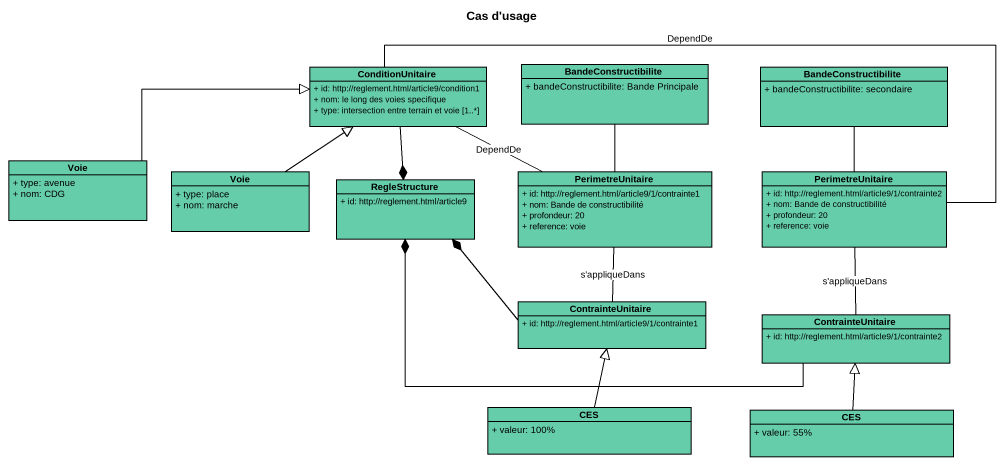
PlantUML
@startuml
title Cas d'usage
hide circle
hide empty members
skinparam classAttributeIconSize 0
class ConditionUnitaire #66CDAA {
  + id: http://reglement.html/article9/condition1
  + nom: le long des voies specifique
  + type: intersection entre terrain et voie [1..*]
}
class BandeConstructibilite #66CDAA {
  + bandeConstructibilite: Bande Principale
}
class "BandeConstructibilite" as BandeConstructibilite_2 #66CDAA {
  + bandeConstructibilite: secondaire
}
class Voie #66CDAA {
  + type: avenue
  + nom: CDG
}
class "Voie" as Voie_2 #66CDAA {
  + type: place
  + nom: marche
}
class PerimetreUnitaire #66CDAA {
  + id: http://reglement.html/article9/1/contrainte1
  + nom: Bande de constructibilité
  + profondeur: 20
  + reference: voie
}
class "PerimetreUnitaire" as PerimetreUnitaire_2 #66CDAA {
  + id: http://reglement.html/article9/1/contrainte2
  + nom: Bande de constructibilité
  + profondeur: 20
  + reference: voie
}
class RegleStructure #66CDAA {
  + id: http://reglement.html/article9
}
class ContrainteUnitaire #66CDAA {
  + id: http://reglement.html/article9/1/contrainte1
}
class "ContrainteUnitaire" as ContrainteUnitaire_2 #66CDAA {
  + id: http://reglement.html/article9/1/contrainte2
}
class CES #66CDAA {
  + valeur: 100%
}
class "CES" as CES_2 #66CDAA {
  + valeur: 55%
}
ConditionUnitaire --* RegleStructure
BandeConstructibilite -- PerimetreUnitaire
BandeConstructibilite_2 -- PerimetreUnitaire_2
Voie -right-|> ConditionUnitaire
Voie_2 -up-|> ConditionUnitaire
PerimetreUnitaire -left- ConditionUnitaire : DependDe
PerimetreUnitaire_2 -left- ConditionUnitaire : DependDe
ContrainteUnitaire -up- PerimetreUnitaire : s'appliqueDans
ContrainteUnitaire -left-* RegleStructure
ContrainteUnitaire_2 -up- PerimetreUnitaire_2 : s'appliqueDans
ContrainteUnitaire_2 -left-* RegleStructure
CES -up-|> ContrainteUnitaire
CES_2 -up-|> ContrainteUnitaire_2
@enduml
